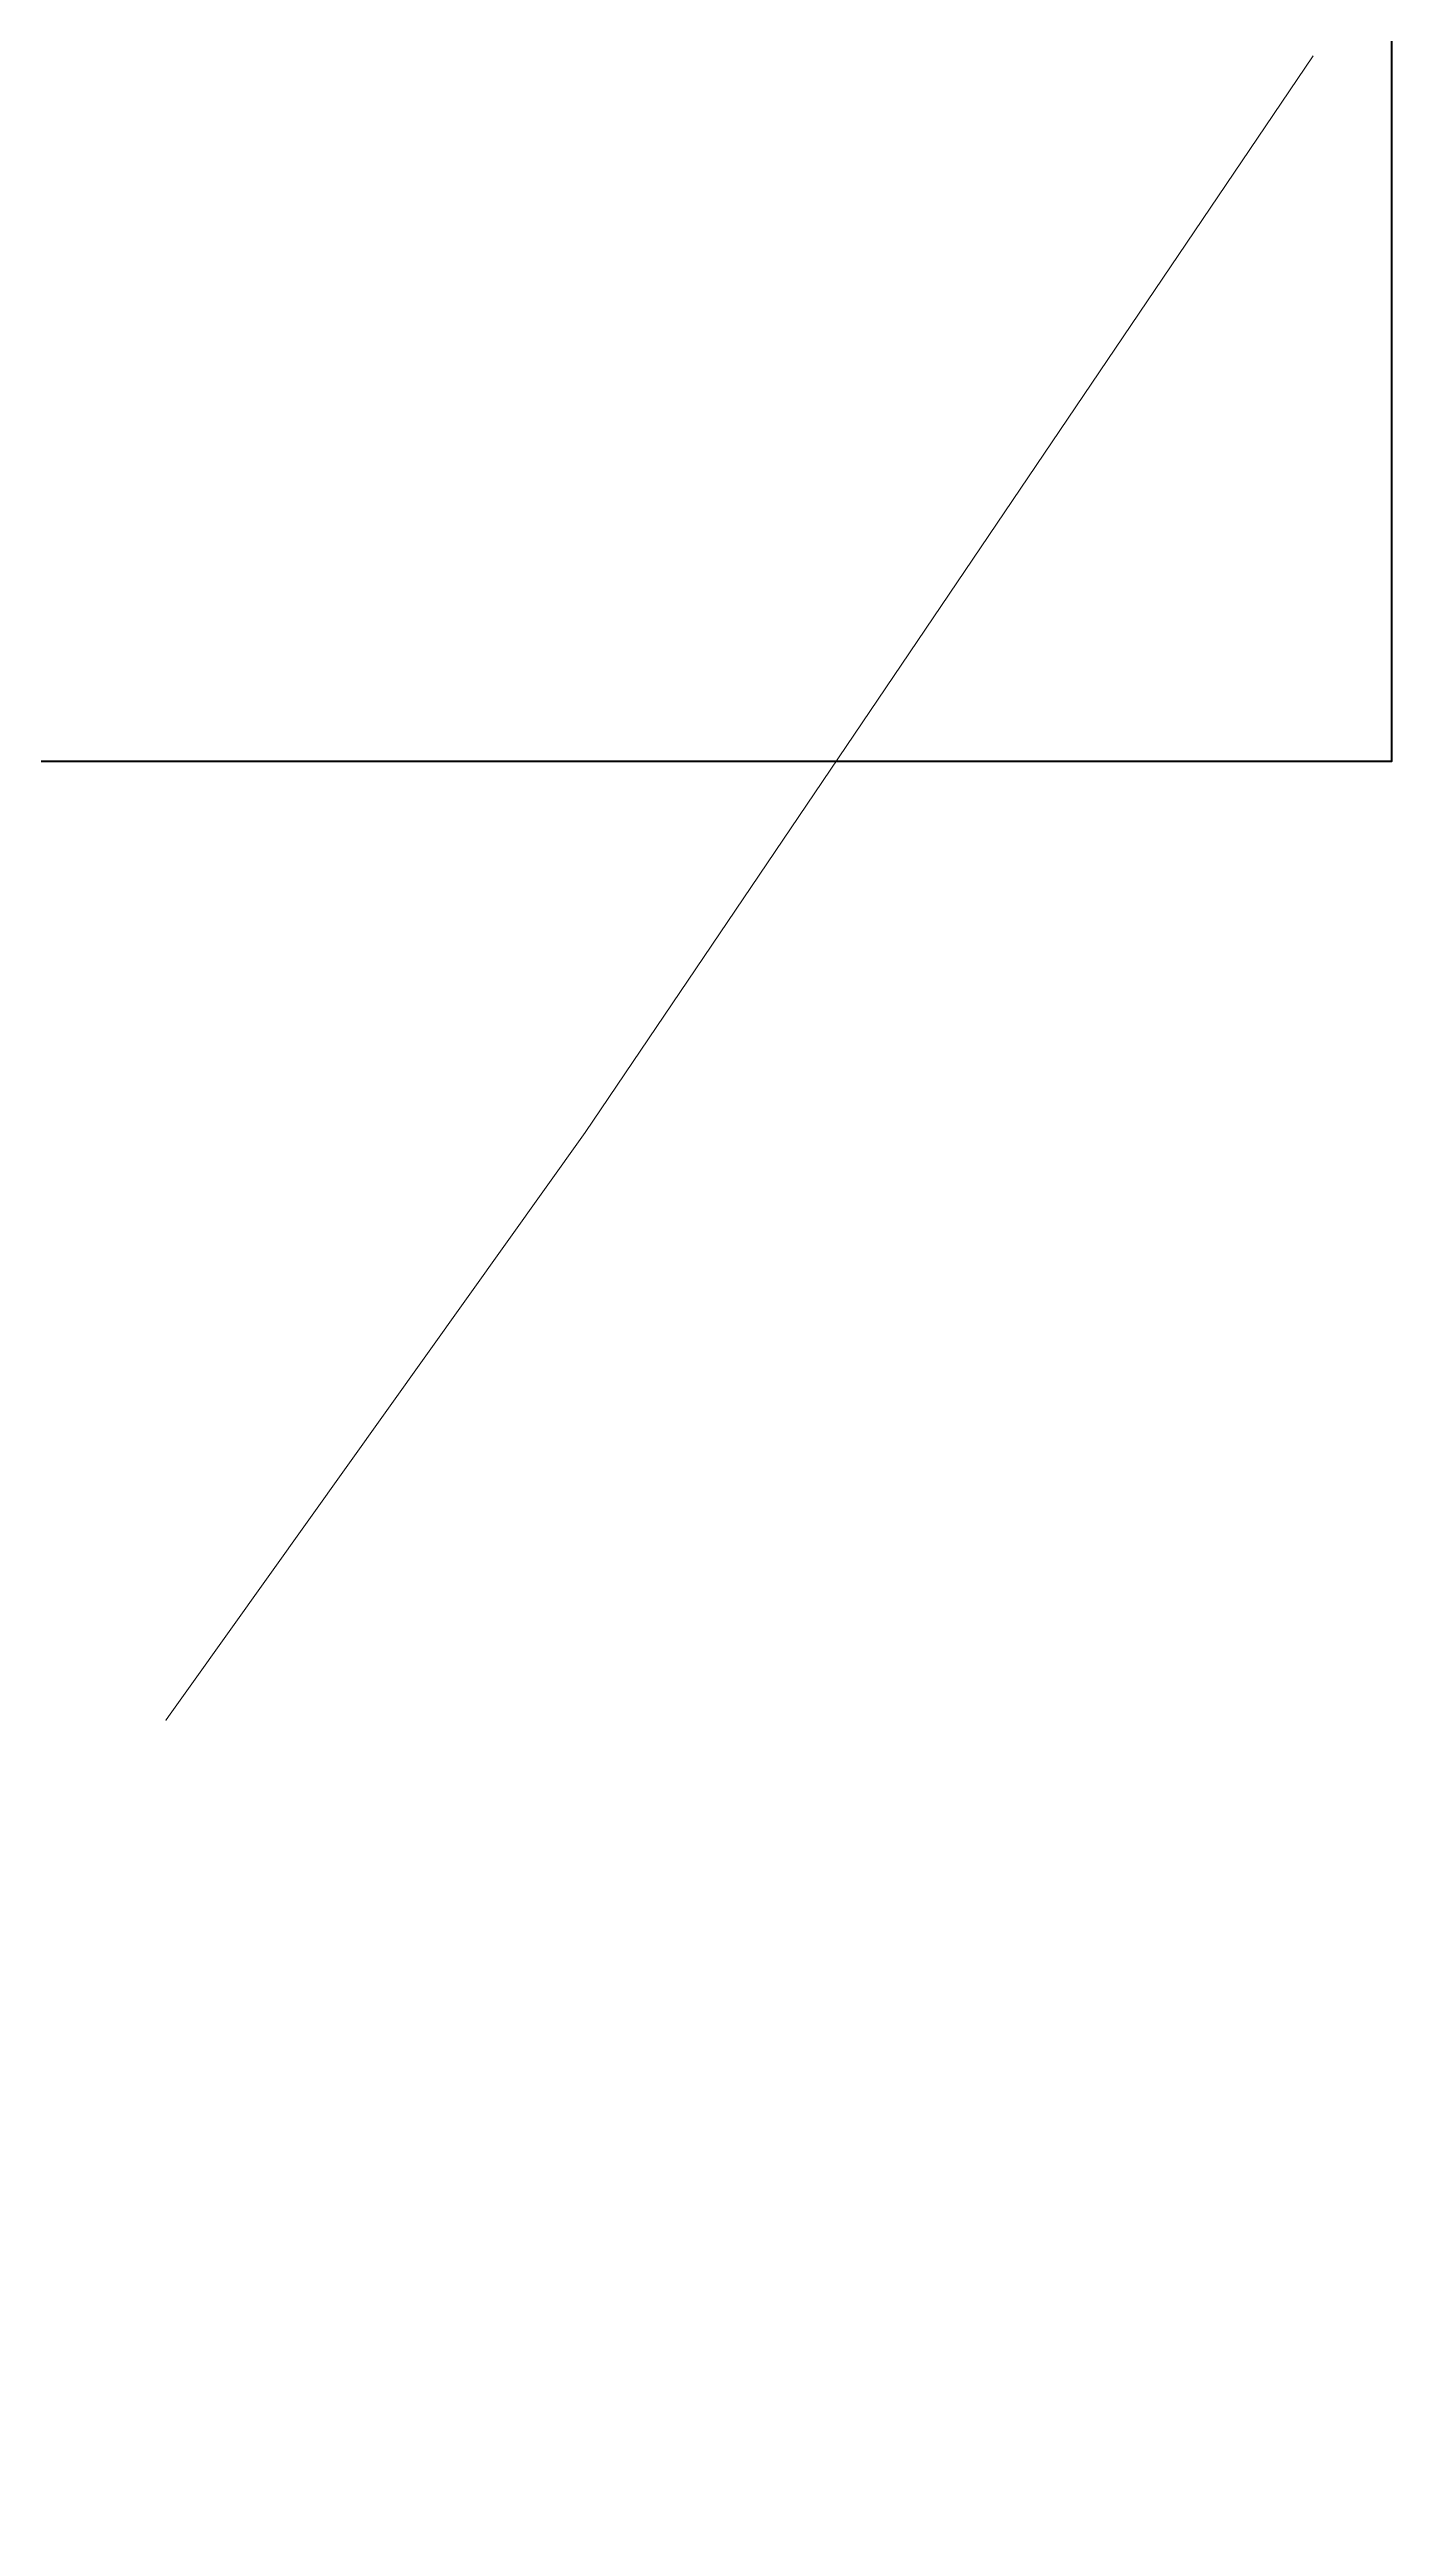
# Model space of a CAD drawing. Header units: metres. Extents: x 6 to 601, y -20 to 118.
# Drawn here: x 201.03 to 213.73, y 24.54 to 47.97 of the extents above; entities that cross this region are included whole.
import ezdxf

# ---------------------------------------------------------------- set-up
doc = ezdxf.new("R2010")
doc.units = ezdxf.units.M
doc.header["$MEASUREMENT"] = 0
doc.set_wipeout_variables(frame=1)
doc.layers.add('BEARGE', color=5, linetype='Continuous', lineweight=30)
doc.layers.add('EXISTING ROAD', color=7, linetype='Continuous', lineweight=5)
for name, color, linetype in [('DEFPOINT', 7, 'Continuous'), ('EL', 4, 'Continuous'), ('FOOTPATH', 30, 'Continuous'), ('PT', 2, 'Continuous')]:
    doc.layers.add(name, color=color, linetype=linetype)
doc.styles.get("Standard").update_dxf_attribs({"font": 'arial.ttf'})

# ---------------------------------------------------------------- blocks, each defined once
blk = doc.blocks.new('Survey Base')
at = {"color": 146}
blk.add_lwpolyline([(9999.44, 9820.27), (10035.52, 9821.96), (10088.28, 9825.76)], dxfattribs=at)
at = {"layer": 'BEARGE', "color": 8, "lineweight": 5, "elevation": 99.67}
for points in [[(9992.68, 9805.61), (9994.25, 9825.54), (10002.58, 9925.95), (10004.15, 9945.69), (10005.44, 9976.23)], [(9993.28, 9805.56), (9994.85, 9825.49), (10003.18, 9925.9), (10004.75, 9945.65), (10006.04, 9976.2)]]:
    blk.add_lwpolyline(points, dxfattribs=at)
at = {"layer": 'FOOTPATH', "color": 8, "lineweight": 5, "elevation": 99.65}
blk.add_lwpolyline([(9990.69, 9804.85), (9992.42, 9825.68), (10000.71, 9925.94), (10002.35, 9946.01), (10002.87, 9954.73), (10003.91, 9976.46), (10004.09, 9979.62)], dxfattribs=at)
at = {"layer": 'PT'}
for p in [(9990.69, 9804.85, 99.65), (9992.68, 9805.61, 99.67)]:
    blk.add_point(p, dxfattribs=at)
at = {"layer": 'EL'}
for s, p in [('99.67', (9992.68, 9805.16, 99.67)), ('99.65', (9990.69, 9804.4, 99.65))]:
    blk.add_text(s, height=0.3, dxfattribs=at).set_placement(p)
blk = doc.blocks.new('site plan')
at = {"layer": 'EXISTING ROAD', "rotation": 51.79989677134766}
blk.add_blockref('Survey Base', (2049.792, -13777.89), dxfattribs=at)

msp = doc.modelspace()

# ---------------------------------------------------------------- block references
at = {"xscale": 0.232473712272114, "yscale": 0.232473712272114, "zscale": 0.232473712272114}
msp.add_blockref('site plan', (81.207, -4.72, 23.102), dxfattribs=at)

# ---------------------------------------------------------------- next in the draw order: wipeouts: each hides what was drawn before it
at = {"color": 7, "true_color": 0xffffff}
msp.add_wipeout([(135.759, 61.043), (165.278, 61.83), (165.614, 58.437), (165.614, 53.737), (173.553, 53.737), (173.553, 58.437), (210.639, 24.331), (128.852, 14.566)], dxfattribs=at).dxf.layer = 'DEFPOINT'

# ---------------------------------------------------------------- next in the draw order: linework, layer by layer
at = {"color": 3, "lineweight": 53}
msp.add_lwpolyline([(149.679, 73.528), (213.725, 73.528), (213.725, 41.235), (149.679, 41.235)], close=True, dxfattribs=at)

doc.saveas('drawing.dxf')
